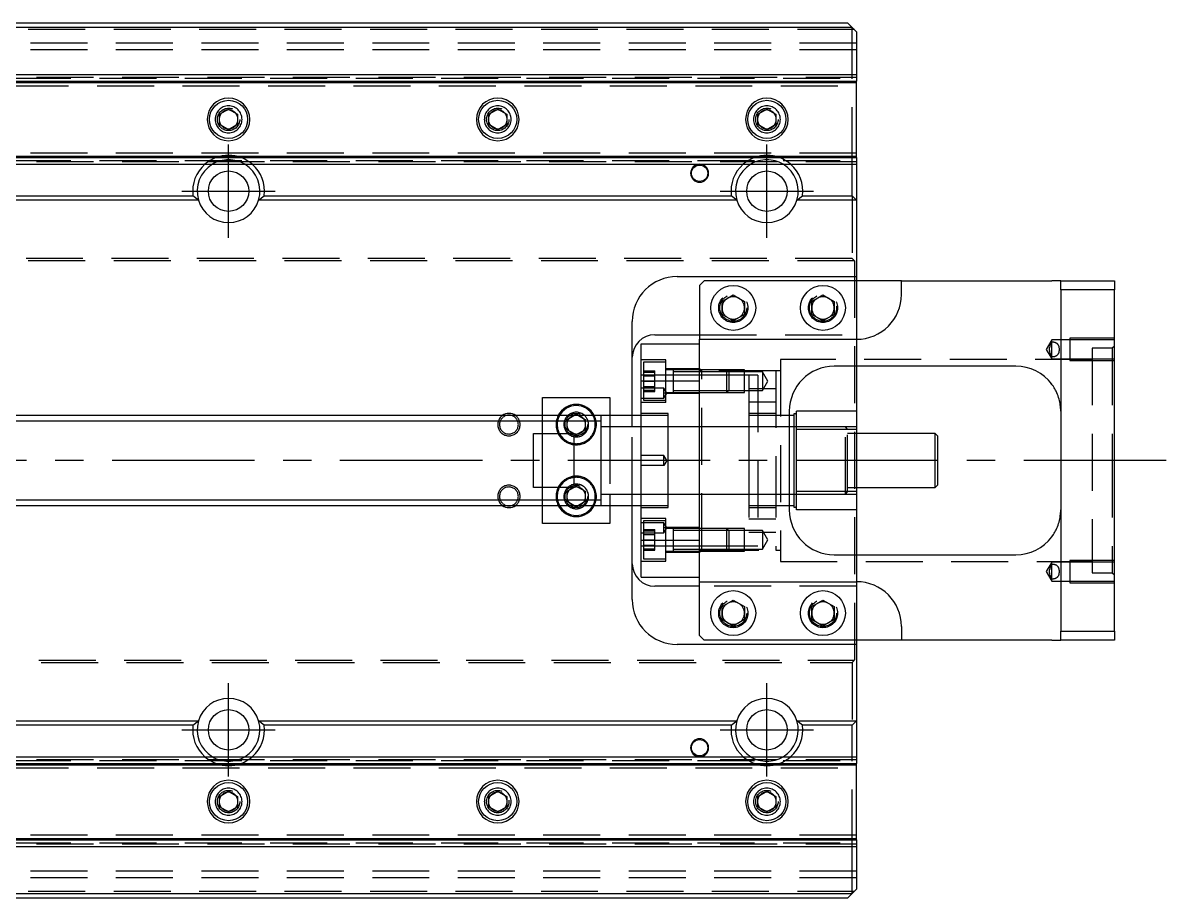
# Model space of a CAD drawing. Extents: x -20 to 920, y -365 to 120.
# Drawn here: x 454.1 to 709, y -97.5 to 97.5 of the extents above; entities that cross this region are included whole.
import ezdxf

# ---------------------------------------------------------------- set-up
doc = ezdxf.new("R2010")
doc.units = 0
doc.linetypes.add('CENTER', pattern=[50.8, 31.75, -6.35, 6.35, -6.35])
doc.linetypes.add('DASHED', pattern=[19.05, 12.7, -6.35])
doc.layers.get('0').update_dxf_attribs({"linetype": 'CONTINUOUS'})
doc.layers.add('CENTER', color=1, linetype='CENTER')

msp = doc.modelspace()

# ---------------------------------------------------------------- linework, layer by layer
at = {"color": 7, "linetype": 'CONTINUOUS'}
for p, q in [((395, 97.5), (638, 97.5)), ((639, 96.5), (638, 97.5)), ((639, 96.5), (395, 96.5)), ((640, 95.5), (639, 96.5)), ((639, 86), (639, 96.5)), ((640, 95.5), (640, 86)), ((395, 86), (640, 86)), ((402.27, 84.48), (640, 84.48)), ((402.95, 84.2), (640, 84.2)), ((640, 86), (640, 84.48)), ((640, 84.2), (640, 84.48)), ((640, 67.8), (640, 84.2)), ((498, 77.15), (500, 78.31)), ((498, 74.85), (498, 77.15)), ((500, 78.31), (502, 77.15)), ((502, 77.15), (502, 74.85)), ((558, 77.15), (560, 78.31)), ((558, 74.85), (558, 77.15)), ((560, 78.31), (562, 77.15)), ((562, 77.15), (562, 74.85)), ((618, 77.15), (620, 78.31)), ((618, 74.85), (618, 77.15)), ((620, 78.31), (622, 77.15)), ((622, 77.15), (622, 74.85)), ((500, 73.69), (498, 74.85)), ((502, 74.85), (500, 73.69)), ((560, 73.69), (558, 74.85)), ((562, 74.85), (560, 73.69)), ((620, 73.69), (618, 74.85)), ((622, 74.85), (620, 73.69)), ((395, 67.8), (640, 67.8)), ((395, 67.52), (640, 67.52)), ((640, 67.52), (640, 67.8)), ((640, 67.52), (640, 66)), ((395, 66), (640, 66)), ((639, 59), (639, 66)), ((640, 66), (640, 58)), ((395, 59), (492.06, 59)), ((493.29, 58), (492.06, 59)), ((506.71, 58), (507.94, 59)), ((507.94, 59), (612.06, 59)), ((613.29, 58), (612.06, 59)), ((626.71, 58), (627.94, 59)), ((627.94, 59), (639, 59)), ((639, 59), (640, 58)), ((493.29, 58), (395, 58)), ((613.29, 58), (506.71, 58)), ((640, 58), (626.71, 58)), ((640, 58), (640, 41)), ((600, 41), (640, 41)), ((640, 41), (640, 40)), ((606, 40), (605, 39)), ((605, 39), (605, 27)), ((650, 40), (606, 40)), ((650, 40), (683.5, 40)), ((650, 37), (650, 40)), ((685.5, 40), (683.5, 40)), ((685.5, 38), (685.5, 40)), ((685.5, 40), (697.5, 40)), ((697.5, 40), (697.5, 38)), ((610, 35.44), (612.5, 36.89)), ((612.5, 36.89), (615, 35.44)), ((630, 35.44), (632.5, 36.89)), ((632.5, 36.89), (635, 35.44)), ((685.5, 38), (685.5, -38)), ((697.5, 38), (685.5, 38)), ((697.5, -38), (697.5, 38)), ((610, 32.56), (610, 35.44)), ((615, 35.44), (615, 32.56)), ((630, 32.56), (630, 35.44)), ((635, 35.44), (635, 32.56)), ((590, 10), (590, 31)), ((612.5, 31.11), (610, 32.56)), ((615, 32.56), (612.5, 31.11)), ((632.5, 31.11), (630, 32.56)), ((635, 32.56), (632.5, 31.11)), ((592, 26), (605, 26)), ((592, 17.78), (592, 26)), ((595, 28), (605, 28)), ((605, 27), (640, 27)), ((605, 17.78), (605, 27)), ((683.11, 25.42), (683.16, 25.61)), ((683.16, 25.61), (683.23, 25.8)), ((683.23, 25.8), (683.3, 25.99)), ((683.3, 25.99), (683.38, 26.17)), ((683.38, 26.17), (683.5, 26.44)), ((683.5, 26.44), (683.56, 26.43)), ((683.5, 23.06), (683.5, 26.44)), ((683.56, 26.43), (683.63, 26.43)), ((683.63, 26.43), (683.69, 26.43)), ((683.69, 26.43), (683.76, 26.42)), ((683.76, 26.42), (683.82, 26.42)), ((683.82, 26.42), (683.89, 26.41)), ((683.89, 26.41), (683.95, 26.4)), ((683.95, 26.4), (684.01, 26.38)), ((684.01, 26.38), (684.08, 26.37)), ((684.08, 26.37), (684.14, 26.35)), ((684.14, 26.35), (684.19, 26.34)), ((684.19, 26.34), (684.25, 26.32)), ((684.25, 26.32), (684.31, 26.29)), ((684.31, 26.29), (684.37, 26.27)), ((684.37, 26.27), (684.42, 26.24)), ((684.42, 26.24), (684.47, 26.21)), ((684.47, 26.21), (684.52, 26.19)), ((684.52, 26.19), (684.57, 26.15)), ((684.57, 26.15), (684.61, 26.12)), ((684.61, 26.12), (684.66, 26.09)), ((684.66, 26.09), (684.7, 26.05)), ((684.7, 26.05), (684.74, 26.01)), ((684.74, 26.01), (684.78, 25.97)), ((684.78, 25.97), (684.81, 25.92)), ((684.81, 25.92), (684.84, 25.88)), ((684.84, 25.88), (684.87, 25.84)), ((684.87, 25.84), (684.9, 25.79)), ((684.9, 25.79), (684.93, 25.74)), ((684.93, 25.74), (684.95, 25.69)), ((684.95, 25.69), (684.98, 25.64)), ((684.98, 25.64), (685, 25.59)), ((685, 25.59), (685.02, 25.53)), ((685.02, 25.53), (685.04, 25.46)), ((683.01, 24.82), (683.02, 24.92)), ((683.01, 24.71), (683.01, 24.82)), ((683.01, 24.6), (683.01, 24.71)), ((683.02, 24.5), (683.01, 24.6)), ((683.02, 24.92), (683.03, 25.03)), ((683.04, 24.4), (683.02, 24.5)), ((683.03, 25.03), (683.06, 25.23)), ((683.06, 24.29), (683.04, 24.4)), ((683.06, 25.23), (683.11, 25.42)), ((683.08, 24.19), (683.06, 24.29)), ((683.16, 23.9), (683.08, 24.19)), ((683.26, 23.62), (683.16, 23.9)), ((683.38, 23.34), (683.26, 23.62)), ((683.5, 23.06), (683.38, 23.34)), ((683.58, 23.06), (683.5, 23.06)), ((683.66, 23.07), (683.58, 23.06)), ((683.74, 23.07), (683.66, 23.07)), ((683.82, 23.08), (683.74, 23.07)), ((683.9, 23.09), (683.82, 23.08)), ((683.98, 23.11), (683.9, 23.09)), ((684.03, 23.12), (683.98, 23.11)), ((684.09, 23.13), (684.03, 23.12)), ((684.15, 23.15), (684.09, 23.13)), ((684.21, 23.17), (684.15, 23.15)), ((684.26, 23.18), (684.21, 23.17)), ((684.31, 23.2), (684.26, 23.18)), ((684.36, 23.23), (684.31, 23.2)), ((684.41, 23.25), (684.36, 23.23)), ((684.46, 23.28), (684.41, 23.25)), ((684.51, 23.31), (684.46, 23.28)), ((684.56, 23.34), (684.51, 23.31)), ((684.61, 23.37), (684.56, 23.34)), ((684.65, 23.41), (684.61, 23.37)), ((684.69, 23.44), (684.65, 23.41)), ((684.73, 23.48), (684.69, 23.44)), ((684.77, 23.52), (684.73, 23.48)), ((684.81, 23.57), (684.77, 23.52)), ((684.85, 23.62), (684.81, 23.57)), ((684.88, 23.67), (684.85, 23.62)), ((684.91, 23.73), (684.88, 23.67)), ((684.94, 23.78), (684.91, 23.73)), ((684.97, 23.84), (684.94, 23.78)), ((684.99, 23.9), (684.97, 23.84)), ((685.01, 23.96), (684.99, 23.9)), ((685.04, 24.02), (685.01, 23.96)), ((685.04, 25.46), (685.06, 25.38)), ((685.06, 24.09), (685.04, 24.02)), ((685.06, 25.38), (685.08, 25.3)), ((685.07, 24.16), (685.06, 24.09)), ((685.09, 24.23), (685.07, 24.16)), ((685.08, 25.3), (685.1, 25.22)), ((685.1, 24.3), (685.09, 24.23)), ((685.1, 25.22), (685.11, 25.14)), ((685.11, 24.36), (685.1, 24.3)), ((685.11, 25.14), (685.12, 25.05)), ((685.12, 24.43), (685.11, 24.36)), ((685.12, 25.05), (685.13, 24.99)), ((685.13, 24.5), (685.12, 24.43)), ((685.13, 24.99), (685.13, 24.92)), ((685.13, 24.92), (685.13, 24.85)), ((685.13, 24.85), (685.14, 24.78)), ((685.14, 24.71), (685.13, 24.64)), ((685.13, 24.64), (685.13, 24.57)), ((685.13, 24.57), (685.13, 24.5)), ((685.14, 24.78), (685.14, 24.71)), ((675.5, 21), (635, 21)), ((640, 21), (640, 11)), ((592, -17.78), (592, 17.78)), ((592, 17.78), (605, 17.78)), ((605, -17.78), (605, 17.78)), ((605, -17.78), (605, 17.78)), ((683.59, 16.87), (683.5, 17)), ((683.69, 16.74), (683.59, 16.87)), ((683.78, 16.61), (683.69, 16.74)), ((683.86, 16.48), (683.78, 16.61)), ((684.03, 16.22), (683.86, 16.48)), ((684.19, 15.95), (684.03, 16.22)), ((684.33, 15.69), (684.19, 15.95)), ((684.47, 15.42), (684.33, 15.69)), ((684.63, 15.08), (684.47, 15.42)), ((570, 10), (570, 14)), ((570, 14), (585, 14)), ((585, 14), (585, 10)), ((684.78, 14.74), (684.63, 15.08)), ((684.91, 14.39), (684.78, 14.74)), ((685.02, 14.05), (684.91, 14.39)), ((685.13, 13.7), (685.02, 14.05)), ((685.22, 13.36), (685.13, 13.7)), ((685.3, 13.01), (685.22, 13.36)), ((685.36, 12.67), (685.3, 13.01)), ((576.96, 10), (577.5, 10.31)), ((577.5, 10.31), (578.04, 10)), ((625, 11), (625, -11)), ((626.31, 10.38), (626, 10.38)), ((626, 10.38), (626, 0)), ((626.63, 6.93), (626.63, 11)), ((640, 11), (626.63, 11)), ((640, 11), (640, 6.93)), ((685.41, 12.34), (685.36, 12.67)), ((685.45, 12.01), (685.41, 12.34)), ((685.48, 11.68), (685.45, 12.01)), ((685.49, 11.35), (685.48, 11.68)), ((685.5, 11.02), (685.49, 11.35)), ((685.5, 11), (685.5, 11.02)), ((583, 10), (395, 10)), ((592, 10), (583, 10)), ((583, 10), (583, -10)), ((583, 10), (583, -10)), ((626, 10), (625, 10)), ((568, -6), (568, 6)), ((568, 6), (577, 6)), ((577, 6), (577, -6)), ((626.63, -6.93), (626.63, 6.93)), ((640, 6.93), (626.63, 6.93)), ((640, 6.93), (640, -6.93)), ((657.5, 6), (640, 6)), ((658, 5.5), (657.5, 6)), ((657.5, -6), (657.5, 6)), ((658, 5.5), (658, -5.5)), ((626, 0), (626, -10.38)), ((577, -6), (568, -6)), ((626.63, -11), (626.63, -6.93)), ((640, -6.93), (626.63, -6.93)), ((640, -6), (657.5, -6)), ((640, -6.93), (640, -11)), ((657.5, -6), (658, -5.5)), ((395, -10), (583, -10)), ((570, -14), (570, -10)), ((577.5, -10.31), (576.96, -10)), ((578.04, -10), (577.5, -10.31)), ((583, -10), (592, -10)), ((585, -10), (585, -14)), ((590, -31), (590, -10)), ((625, -10), (626, -10)), ((626, -10.38), (626.31, -10.38)), ((640, -11), (626.63, -11)), ((640, -11), (640, -21)), ((685.29, -13.02), (685.36, -12.67)), ((685.36, -12.67), (685.41, -12.32)), ((685.41, -12.32), (685.45, -11.99)), ((685.45, -11.99), (685.48, -11.65)), ((685.48, -11.65), (685.49, -11.33)), ((685.49, -11.33), (685.5, -11.02)), ((685.5, -11.02), (685.5, -11)), ((585, -14), (570, -14)), ((684.47, -15.42), (684.63, -15.08)), ((684.63, -15.08), (684.77, -14.75)), ((684.77, -14.75), (684.9, -14.41)), ((684.9, -14.41), (685.02, -14.07)), ((685.02, -14.07), (685.12, -13.72)), ((685.12, -13.72), (685.22, -13.37)), ((685.22, -13.37), (685.29, -13.02)), ((592, -17.78), (605, -17.78)), ((592, -26), (592, -17.78)), ((605, -27), (605, -17.78)), ((683.5, -17), (683.59, -16.87)), ((683.59, -16.87), (683.69, -16.74)), ((683.69, -16.74), (683.78, -16.61)), ((683.78, -16.61), (683.86, -16.48)), ((683.86, -16.48), (684.03, -16.22)), ((684.03, -16.22), (684.19, -15.95)), ((684.19, -15.95), (684.33, -15.69)), ((684.33, -15.69), (684.47, -15.42)), ((635, -21), (675.5, -21)), ((683.01, -24.68), (683.02, -24.57)), ((683.01, -24.79), (683.01, -24.68)), ((683.01, -24.9), (683.01, -24.79)), ((683.02, -25), (683.01, -24.9)), ((683.02, -24.57), (683.03, -24.47)), ((683.04, -25.1), (683.02, -25)), ((683.03, -24.47), (683.06, -24.27)), ((683.06, -25.2), (683.04, -25.1)), ((683.06, -24.27), (683.11, -24.08)), ((683.08, -25.31), (683.06, -25.2)), ((683.16, -25.6), (683.08, -25.31)), ((683.11, -24.08), (683.16, -23.89)), ((683.16, -23.89), (683.23, -23.7)), ((683.23, -23.7), (683.3, -23.51)), ((683.3, -23.51), (683.38, -23.33)), ((683.38, -23.33), (683.5, -23.06)), ((683.5, -23.06), (683.56, -23.06)), ((683.5, -26.44), (683.5, -23.06)), ((683.56, -23.06), (683.63, -23.07)), ((683.63, -23.07), (683.69, -23.07)), ((683.69, -23.07), (683.76, -23.07)), ((683.76, -23.07), (683.82, -23.08)), ((683.82, -23.08), (683.89, -23.09)), ((683.89, -23.09), (683.95, -23.1)), ((683.95, -23.1), (684.01, -23.11)), ((684.01, -23.11), (684.08, -23.13)), ((684.08, -23.13), (684.14, -23.14)), ((684.14, -23.14), (684.19, -23.16)), ((684.19, -23.16), (684.25, -23.18)), ((684.25, -23.18), (684.31, -23.2)), ((684.31, -23.2), (684.37, -23.23)), ((684.37, -23.23), (684.42, -23.25)), ((684.42, -23.25), (684.47, -23.28)), ((684.47, -23.28), (684.52, -23.31)), ((684.52, -23.31), (684.57, -23.34)), ((684.57, -23.34), (684.61, -23.38)), ((684.61, -23.38), (684.66, -23.41)), ((684.66, -23.41), (684.7, -23.45)), ((684.7, -23.45), (684.74, -23.49)), ((684.74, -23.49), (684.78, -23.53)), ((684.78, -23.53), (684.81, -23.58)), ((684.81, -23.58), (684.84, -23.62)), ((684.84, -23.62), (684.87, -23.66)), ((684.87, -23.66), (684.9, -23.71)), ((684.9, -23.71), (684.93, -23.76)), ((684.93, -23.76), (684.95, -23.81)), ((684.95, -23.81), (684.98, -23.86)), ((684.98, -23.86), (685, -23.91)), ((685, -23.91), (685.02, -23.96)), ((685.04, -25.47), (685.01, -25.54)), ((685.02, -23.96), (685.04, -24.04)), ((685.04, -24.04), (685.06, -24.12)), ((685.06, -25.41), (685.04, -25.47)), ((685.06, -24.12), (685.08, -24.2)), ((685.07, -25.34), (685.06, -25.41)), ((685.09, -25.27), (685.07, -25.34)), ((685.08, -24.2), (685.1, -24.28)), ((685.1, -25.2), (685.09, -25.27)), ((685.1, -24.28), (685.11, -24.36)), ((685.11, -25.13), (685.1, -25.2)), ((685.11, -24.36), (685.12, -24.44)), ((685.12, -25.06), (685.11, -25.13)), ((685.12, -24.44), (685.13, -24.51)), ((685.13, -24.99), (685.12, -25.06)), ((685.13, -24.51), (685.13, -24.58)), ((685.13, -24.58), (685.13, -24.65)), ((685.13, -24.65), (685.14, -24.71)), ((685.14, -24.78), (685.13, -24.85)), ((685.13, -24.85), (685.13, -24.92)), ((685.13, -24.92), (685.13, -24.99)), ((685.14, -24.71), (685.14, -24.78)), ((592, -26), (605, -26)), ((605, -28), (595, -28)), ((605, -39), (605, -27)), ((605, -27), (640, -27)), ((683.26, -25.88), (683.16, -25.6)), ((683.38, -26.16), (683.26, -25.88)), ((683.5, -26.44), (683.38, -26.16)), ((683.58, -26.43), (683.5, -26.44)), ((683.66, -26.43), (683.58, -26.43)), ((683.74, -26.42), (683.66, -26.43)), ((683.82, -26.42), (683.74, -26.42)), ((683.9, -26.4), (683.82, -26.42)), ((683.98, -26.39), (683.9, -26.4)), ((684.03, -26.38), (683.98, -26.39)), ((684.09, -26.36), (684.03, -26.38)), ((684.15, -26.35), (684.09, -26.36)), ((684.21, -26.33), (684.15, -26.35)), ((684.26, -26.31), (684.21, -26.33)), ((684.31, -26.29), (684.26, -26.31)), ((684.36, -26.27), (684.31, -26.29)), ((684.41, -26.25), (684.36, -26.27)), ((684.46, -26.22), (684.41, -26.25)), ((684.51, -26.19), (684.46, -26.22)), ((684.56, -26.16), (684.51, -26.19)), ((684.61, -26.13), (684.56, -26.16)), ((684.65, -26.09), (684.61, -26.13)), ((684.69, -26.05), (684.65, -26.09)), ((684.73, -26.02), (684.69, -26.05)), ((684.77, -25.98), (684.73, -26.02)), ((684.81, -25.93), (684.77, -25.98)), ((684.85, -25.88), (684.81, -25.93)), ((684.88, -25.82), (684.85, -25.88)), ((684.91, -25.77), (684.88, -25.82)), ((684.94, -25.71), (684.91, -25.77)), ((684.97, -25.66), (684.94, -25.71)), ((684.99, -25.6), (684.97, -25.66)), ((685.01, -25.54), (684.99, -25.6)), ((610, -32.56), (612.5, -31.11)), ((610, -35.44), (610, -32.56)), ((612.5, -31.11), (615, -32.56)), ((615, -32.56), (615, -35.44)), ((630, -32.56), (632.5, -31.11)), ((630, -35.44), (630, -32.56)), ((632.5, -31.11), (635, -32.56)), ((635, -32.56), (635, -35.44)), ((612.5, -36.89), (610, -35.44)), ((615, -35.44), (612.5, -36.89)), ((632.5, -36.89), (630, -35.44)), ((635, -35.44), (632.5, -36.89)), ((650, -37), (650, -40)), ((685.5, -40), (685.5, -38)), ((685.5, -38), (697.5, -38)), ((697.5, -38), (697.5, -40)), ((605, -39), (606, -40)), ((650, -40), (606, -40)), ((640, -40), (640, -41)), ((683.5, -40), (650, -40)), ((683.5, -40), (685.5, -40)), ((697.5, -40), (685.5, -40)), ((640, -41), (600, -41)), ((640, -41), (640, -58)), ((395, -58), (493.29, -58)), ((492.06, -59), (493.29, -58)), ((506.71, -58), (613.29, -58)), ((507.94, -59), (506.71, -58)), ((612.06, -59), (613.29, -58)), ((626.71, -58), (640, -58)), ((627.94, -59), (626.71, -58)), ((640, -58), (639, -59)), ((640, -58), (640, -66)), ((492.06, -59), (395, -59)), ((612.06, -59), (507.94, -59)), ((639, -59), (627.94, -59)), ((639, -66), (639, -59)), ((395, -66), (640, -66)), ((640, -66), (640, -67.52)), ((395, -67.52), (640, -67.52)), ((395, -67.8), (640, -67.8)), ((640, -67.8), (640, -67.52)), ((640, -84.2), (640, -67.8)), ((498, -74.85), (500, -73.69)), ((500, -73.69), (502, -74.85)), ((558, -74.85), (560, -73.69)), ((560, -73.69), (562, -74.85)), ((618, -74.85), (620, -73.69)), ((620, -73.69), (622, -74.85)), ((498, -77.15), (498, -74.85)), ((502, -74.85), (502, -77.15)), ((558, -77.15), (558, -74.85)), ((562, -74.85), (562, -77.15)), ((618, -77.15), (618, -74.85)), ((622, -74.85), (622, -77.15)), ((500, -78.31), (498, -77.15)), ((502, -77.15), (500, -78.31)), ((560, -78.31), (558, -77.15)), ((562, -77.15), (560, -78.31)), ((620, -78.31), (618, -77.15)), ((622, -77.15), (620, -78.31)), ((395, -86), (640, -86)), ((402.27, -84.48), (640, -84.48)), ((402.95, -84.2), (640, -84.2)), ((639, -96.5), (639, -86)), ((640, -84.48), (640, -84.2)), ((640, -84.48), (640, -86)), ((640, -86), (640, -95.5)), ((395, -96.5), (639, -96.5)), ((638, -97.5), (639, -96.5)), ((639, -96.5), (640, -95.5)), ((638, -97.5), (395, -97.5))]:
    msp.add_line(p, q, dxfattribs=at)
at = {"color": 3, "linetype": 'DASHED'}
for p, q in [((639.5, 96), (384.8, 96)), ((640, 93), (0, 93)), ((640, 91.5), (0, 91.5)), ((0, 85.4), (640, 85.4)), ((394.5, 84.42), (640, 84.42)), ((395, 85.15), (640, 85.15)), ((639, 66), (639, 86)), ((394.5, 83.5), (640, 83.5)), ((497.5, 76), (497.53, 76.41)), ((557.5, 76), (557.53, 76.41)), ((617.5, 76), (617.53, 76.37)), ((0, 66.6), (640, 66.6)), ((640, 68.5), (394.5, 68.5)), ((394.5, 67.58), (640, 67.58)), ((395, 66.85), (640, 66.85)), ((639, 59), (639, 45)), ((639.5, 44.5), (0.5, 44.5)), ((639, 45), (1, 45)), ((639.5, 44.5), (639, 45)), ((639.5, 44.5), (639.5, -44.5)), ((640, 40), (640, 28)), ((609.5, 34), (609.52, 34.35)), ((635.48, 34.36), (635.5, 34)), ((605, 28), (640, 28)), ((605, 17.78), (605, 26)), ((640, 28), (640, 27)), ((640, 27), (640, 21)), ((683.5, 26.85), (682.29, 24.75)), ((687.5, 26.85), (683.5, 26.85)), ((683.5, 26.44), (683.5, 26.85)), ((697.5, 27.25), (687.5, 27.25)), ((687.5, 27.25), (687.5, 22.25)), ((697.5, 26.85), (687.5, 26.85)), ((697.5, 25.5), (697, 25)), ((682.29, 24.75), (683.5, 22.65)), ((683.5, 22.65), (683.5, 23.06)), ((697, 25), (692.5, 25)), ((692.5, 25), (692.5, -25)), ((697, 25), (697, 0)), ((597.5, 22.43), (592, 22.43)), ((597.5, 21.93), (592.5, 21.93)), ((592.5, 21.93), (592.5, 17.68)), ((597.5, 12.93), (597.5, 22.43)), ((605, 20.43), (597.5, 20.43)), ((605.5, 20), (605, 20.5)), ((692.5, 22.5), (623, 22.5)), ((623, 22.5), (623, -22.5)), ((683.5, 22.65), (687.5, 22.65)), ((687.5, 22.65), (697.5, 22.65)), ((687.5, 22.25), (697.5, 22.25)), ((592.5, 19), (592, 19)), ((592.5, 19.99), (595, 19.99)), ((592.5, 19.68), (595, 19.68)), ((597.5, 19), (592.5, 19)), ((592.5, 18.83), (595, 18.83)), ((595, 18.83), (595, 19.99)), ((595, 16.52), (595, 18.83)), ((599.1, 20.18), (597.5, 20.18)), ((599.1, 19), (597.5, 19)), ((599.1, 20.18), (599.09, 20.18)), ((599.1, 20.18), (599.1, 20.18)), ((605, 20.18), (599.1, 20.18)), ((599.1, 20.18), (599.1, 17.83)), ((599.1, 20.18), (599.1, 15.18)), ((605, 19.78), (599.1, 19.78)), ((605, 19), (599.1, 19)), ((611.1, 20.18), (605, 20.18)), ((611.1, 20.18), (605, 20.18)), ((605.5, 20), (605, 20)), ((611.5, 19.78), (605, 19.78)), ((616, 19), (605, 19)), ((622, 20), (605.5, 20)), ((605.5, -20), (605.5, 20)), ((611.5, 19.78), (611.1, 20.18)), ((615, 20.18), (611.1, 20.18)), ((611.1, 17.68), (611.1, 20.18)), ((615, 19.78), (611.5, 19.78)), ((611.5, 19.78), (611.5, 17.68)), ((615, 15.18), (615, 20.18)), ((619, 19.78), (615, 19.78)), ((618, 19), (616, 19)), ((616, 19), (616, 0)), ((618, 19), (618, 0)), ((620.21, 17.68), (619, 19.78)), ((619, 19.78), (619, 17.68)), ((623, 20), (622, 20)), ((622, 20), (622, 0)), ((597, 16.1), (592, 16.1)), ((592.5, 17.68), (595, 17.68)), ((592.5, 17.68), (592.5, 13.43)), ((592.5, 16.52), (595, 16.52)), ((592.5, 15.68), (595, 15.68)), ((592.5, 15.37), (595, 15.37)), ((595, 15.37), (595, 16.52)), ((597.66, 15), (597, 16.1)), ((597, 15), (597, 16.1)), ((599.1, 17.83), (599.1, 17.55)), ((599.1, 17.55), (599.1, 15.91)), ((599.1, 15.91), (599.1, 15.18)), ((599.1, 15.58), (605, 15.58)), ((605, 15.58), (611.5, 15.58)), ((611.1, 15.18), (611.1, 17.68)), ((611.1, 15.18), (611.5, 15.58)), ((611.5, 17.68), (611.5, 15.58)), ((611.5, 15.58), (615, 15.58)), ((615, 15.58), (619, 15.58)), ((618, 16), (616, 16)), ((622, 16), (618, 16)), ((619, 15.58), (620.21, 17.68)), ((619, 17.68), (619, 15.58)), ((683.53, 16.96), (683.33, 17.22)), ((592, 13.9), (597, 13.9)), ((597.5, 12.93), (592, 12.93)), ((592.5, 13.43), (597.5, 13.43)), ((597.5, 15), (597, 15)), ((597, 13.9), (597.66, 15)), ((597.66, 15), (597, 15)), ((597, 13.9), (597, 15)), ((597.5, 15.18), (599.1, 15.18)), ((597.66, 15), (597.5, 15)), ((605, 14.93), (597.5, 14.93)), ((599.09, 15.18), (599.1, 15.18)), ((599.1, 15.18), (599.1, 15.18)), ((599.1, 15.18), (605, 15.18)), ((605, 15.18), (611.1, 15.18)), ((605, 15.18), (611.1, 15.18)), ((611.1, 15.18), (615, 15.18)), ((622, 13), (616, 13)), ((598, 10.5), (592, 10.5)), ((598, 0), (598, 10.5)), ((622, 10.5), (616, 10.5)), ((570, 5), (570, 10)), ((575, 8), (575.01, 8.25)), ((575.5, 9.15), (576.96, 10)), ((575.5, 6.85), (575.5, 9.15)), ((578.04, 10), (579.5, 9.15)), ((579.5, 9.15), (579.5, 6.85)), ((585, 10), (585, 7.5)), ((590, 7.5), (590, 10)), ((598, 10), (592, 10)), ((616, 10), (616, 0)), ((622, 10), (616, 10)), ((625, 10), (622, 10)), ((577, 5.98), (575.5, 6.85)), ((577.5, 5.69), (577, 5.98)), ((579.5, 6.85), (577.5, 5.69)), ((592, 7.5), (583, 7.5)), ((585, 7.5), (585, -7.5)), ((590, -7.5), (590, 7.5)), ((598, 7.5), (592, 7.5)), ((605, 7.5), (598, 7.5)), ((616, 7.5), (605, 7.5)), ((622, 7.5), (616, 7.5)), ((625, 7.5), (622, 7.5)), ((626, 7.5), (625, 7.5)), ((626.63, 7.5), (626, 7.5)), ((637.5, 7.5), (626.63, 7.5)), ((638, 7), (637.5, 7.5)), ((637.5, -7.5), (637.5, 7.5)), ((640, 7.5), (637.5, 7.5)), ((638, -7), (638, 7)), ((640, 6), (638, 6)), ((570, -5), (570, 5)), ((597, 1.1), (592, 1.1)), ((597.66, 0), (597, 1.1)), ((597, -1.1), (597, 1.1)), ((598, -10.5), (598, 0)), ((616, 0), (616, -10)), ((616, 0), (616, -19)), ((618, 0), (618, -19)), ((622, 0), (622, -20)), ((697, 0), (697, -25)), ((597, -1.1), (592, -1.1)), ((597.66, 0), (597, -1.1)), ((570, -10), (570, -5)), ((575.5, -6.85), (577, -5.98)), ((575.5, -9.15), (575.5, -6.85)), ((577, -5.98), (577.5, -5.69)), ((577.5, -5.69), (579.5, -6.85)), ((579.5, -6.85), (579.5, -9.15)), ((583, -7.5), (592, -7.5)), ((585, -7.5), (585, -10)), ((590, -10), (590, -7.5)), ((592, -7.5), (598, -7.5)), ((598, -7.5), (605, -7.5)), ((605, -7.5), (616, -7.5)), ((616, -7.5), (622, -7.5)), ((622, -7.5), (625, -7.5)), ((625, -7.5), (626, -7.5)), ((626, -7.5), (626.63, -7.5)), ((626.63, -7.5), (637.5, -7.5)), ((637.5, -7.5), (638, -7)), ((637.5, -7.5), (640, -7.5)), ((638, -6), (640, -6)), ((575, -8), (575.01, -7.75)), ((576.96, -10), (575.5, -9.15)), ((579.5, -9.15), (578.04, -10)), ((592, -10), (598, -10)), ((616, -10), (622, -10)), ((622, -10), (625, -10)), ((592, -10.5), (598, -10.5)), ((616, -10.5), (622, -10.5)), ((597.5, -12.93), (592, -12.93)), ((597, -13.9), (592, -13.9)), ((597.5, -13.43), (592.5, -13.43)), ((592.5, -13.43), (592.5, -21.93)), ((597.66, -15), (597, -13.9)), ((597, -15), (597, -13.9)), ((597, -16.1), (597.66, -15)), ((597.66, -15), (597, -15)), ((597, -16.1), (597, -15)), ((597.5, -17.68), (597.5, -12.93)), ((605, -14.93), (597.5, -14.93)), ((599.1, -15.18), (597.5, -15.18)), ((599.1, -15.18), (599.09, -15.18)), ((599.1, -15.18), (599.1, -20.18)), ((599.1, -15.18), (599.1, -20.18)), ((605, -15.18), (599.1, -15.18)), ((599.1, -15.18), (599.1, -15.18)), ((611.1, -15.18), (605, -15.18)), ((611.1, -15.18), (605, -15.18)), ((611.5, -15.58), (611.1, -15.18)), ((615, -15.18), (611.1, -15.18)), ((611.1, -20.18), (611.1, -15.18)), ((615, -20.18), (615, -15.18)), ((616, -13), (622, -13)), ((592, -16.1), (597, -16.1)), ((592.5, -15.37), (595, -15.37)), ((592.5, -15.68), (595, -15.68)), ((592.5, -16.52), (595, -16.52)), ((592.5, -17.68), (595, -17.68)), ((595, -15.68), (595, -15.37)), ((595, -17.68), (595, -15.68)), ((595, -19.68), (595, -17.68)), ((597.5, -22.43), (597.5, -17.68)), ((605, -15.58), (599.1, -15.58)), ((611.5, -15.58), (605, -15.58)), ((605, -26), (605, -17.78)), ((615, -15.58), (611.5, -15.58)), ((611.5, -15.58), (611.5, -19.78)), ((619, -15.58), (615, -15.58)), ((616, -16), (618, -16)), ((618, -16), (622, -16)), ((620.21, -17.68), (619, -15.58)), ((619, -15.58), (619, -19.78)), ((619, -19.78), (620.21, -17.68)), ((683.49, -17.02), (683.82, -16.55)), ((592, -19), (592.5, -19)), ((592.5, -18.83), (595, -18.83)), ((592.5, -19), (597.5, -19)), ((592.5, -19.68), (595, -19.68)), ((592.5, -19.99), (595, -19.99)), ((595, -19.99), (595, -19.68)), ((597.5, -19), (599.1, -19)), ((597.5, -20.18), (599.1, -20.18)), ((599.09, -20.18), (599.1, -20.18)), ((599.1, -19), (605, -19)), ((599.1, -19.78), (605, -19.78)), ((599.1, -20.18), (605, -20.18)), ((599.1, -20.18), (599.1, -20.18)), ((605, -19), (616, -19)), ((605, -19.78), (611.5, -19.78)), ((605, -20), (605.5, -20)), ((605, -20.5), (605.5, -20)), ((605, -20.18), (611.1, -20.18)), ((605, -20.18), (611.1, -20.18)), ((605.5, -20), (622, -20)), ((611.1, -20.18), (611.5, -19.78)), ((611.1, -20.18), (615, -20.18)), ((611.5, -19.78), (615, -19.78)), ((615, -19.78), (619, -19.78)), ((616, -19), (618, -19)), ((622, -20), (623, -20)), ((592, -22.43), (597.5, -22.43)), ((592.5, -21.93), (597.5, -21.93)), ((597.5, -20.43), (605, -20.43)), ((623, -22.5), (692.5, -22.5)), ((640, -21), (640, -27)), ((683.5, -22.65), (682.29, -24.75)), ((687.5, -22.65), (683.5, -22.65)), ((683.5, -23.06), (683.5, -22.65)), ((697.5, -22.25), (687.5, -22.25)), ((687.5, -22.25), (687.5, -27.25)), ((697.5, -22.65), (687.5, -22.65)), ((682.29, -24.75), (683.5, -26.85)), ((692.5, -25), (697, -25)), ((697, -25), (697.5, -25.5)), ((640, -28), (605, -28)), ((640, -27), (640, -28)), ((640, -28), (640, -40)), ((683.5, -26.85), (683.5, -26.44)), ((683.5, -26.85), (687.5, -26.85)), ((687.5, -26.85), (697.5, -26.85)), ((687.5, -27.25), (697.5, -27.25)), ((609.5, -34), (609.52, -33.65)), ((629.5, -34), (629.52, -33.65)), ((0.5, -44.5), (639.5, -44.5)), ((1, -45), (639, -45)), ((639, -45), (639.5, -44.5)), ((639, -45), (639, -59)), ((639, -86), (639, -66)), ((0, -66.6), (640, -66.6)), ((394.5, -67.58), (640, -67.58)), ((394.5, -68.5), (640, -68.5)), ((395, -66.85), (640, -66.85)), ((497.5, -76), (497.53, -75.59)), ((562.48, -75.71), (562.5, -76)), ((617.5, -76), (617.53, -75.59)), ((640, -83.5), (394.5, -83.5)), ((0, -85.4), (640, -85.4)), ((394.5, -84.42), (640, -84.42)), ((395, -85.15), (640, -85.15)), ((640, -91.5), (0, -91.5)), ((640, -93), (0, -93)), ((639.5, -96), (384.8, -96))]:
    msp.add_line(p, q, dxfattribs=at)
at = {"color": 3, "linetype": 'CONTINUOUS'}
for p, q in [((583, 8.75), (395, 8.75)), ((395, -8.75), (583, -8.75))]:
    msp.add_line(p, q, dxfattribs=at)
at = {"color": 7, "linetype": 'CONTINUOUS'}
for centre, radius in [((500, 76), 4.25), ((560, 76), 4.25), ((620, 76), 4.25), ((500, 60), 4.5), ((620, 60), 4.5), ((612.5, 34), 5), ((632.5, 34), 5), ((612.5, -34), 5), ((632.5, -34), 5), ((500, -60), 4.5), ((620, -60), 4.5), ((500, -76), 4.25), ((560, -76), 4.25), ((620, -76), 4.25)]:
    msp.add_circle(centre, radius, dxfattribs=at)
at = {"color": 3, "linetype": 'DASHED'}
for centre, radius in [((500, 76), 2.5), ((560, 76), 2.5), ((620, 76), 2.5), ((612.5, 34), 3.25), ((612.5, 34), 3), ((632.5, 34), 3.25), ((632.5, 34), 3), ((577.5, 8), 2.5), ((577.5, -8), 2.5), ((612.5, -34), 3.25), ((612.5, -34), 3), ((632.5, -34), 3.25), ((632.5, -34), 3), ((500, -76), 2.5), ((560, -76), 2.5), ((620, -76), 2.5)]:
    msp.add_circle(centre, radius, dxfattribs=at)
at = {"color": 3, "linetype": 'CONTINUOUS'}
for centre in [(605, 64), (605, -64)]:
    msp.add_circle(centre, 1.83, dxfattribs=at)
at = {"color": 7, "linetype": 'CONTINUOUS'}
for centre, radius, start, end in [((500, 76), 4.75, 0, 180), ((560, 76), 4.75, 0, 180), ((620, 76), 4.75, 0, 180), ((500, 76), 4.75, 180, 0), ((560, 76), 4.75, 180, 0), ((620, 76), 4.75, 180, 0), ((500, 60), 8, 131.4096, 187.1808), ((500, 60), 7, 121.0027, 196.6015), ((500, 60), 7, 343.3985, 58.9973), ((500, 60), 8, 352.8192, 48.5904), ((605, 64), 2, 180, 90), ((605, 64), 2, 90, 180), ((620, 60), 8, 131.4096, 187.1808), ((620, 60), 7, 121.0027, 196.6015), ((620, 60), 7, 343.3985, 58.9973), ((620, 60), 8, 352.8192, 48.5904), ((500, 60), 7, 196.6015, 343.3985), ((620, 60), 7, 196.6015, 343.3985), ((600, 31), 10, 90, 180), ((640, 37), 10, 270, 0), ((595, 23), 5, 90, 180), ((635, 11), 10, 90, 180), ((675.5, 11), 10, 36.8699, 90), ((577.5, 8), 4.5, 90, 153.6122), ((577.5, 8), 4.25, 28.0725, 151.9275), ((577.5, 8), 4.5, 26.3878, 90), ((626.31, 10.69), 0.312, 270, 0), ((562.5, 8), 2.1, 72.2472, 107.7528), ((562.5, -8), 2.1, 252.2472, 287.7528), ((577.5, -8), 4.5, 206.3878, 333.6122), ((577.5, -8), 4.25, 208.0725, 331.9275), ((635, -11), 10, 180, 270), ((626.31, -10.69), 0.313, 0, 90), ((675.5, -11), 10, 270, 323.1301), ((595, -23), 5, 180, 270), ((640, -37), 10, 0, 90), ((600, -31), 10, 180, 270), ((500, -60), 7, 16.6015, 163.3985), ((620, -60), 7, 16.6015, 163.3985), ((500, -60), 7, 163.3985, 238.9973), ((500, -60), 7, 301.0027, 16.6015), ((620, -60), 7, 163.3985, 238.9973), ((620, -60), 7, 301.0027, 16.6015), ((500, -60), 8, 172.8192, 228.5904), ((500, -60), 8, 311.4096, 7.1808), ((620, -60), 8, 172.8192, 228.5904), ((620, -60), 8, 311.4096, 7.1808), ((605, -64), 2, 270, 180), ((605, -64), 2, 180, 270), ((500, -76), 4.75, 0, 180), ((560, -76), 4.75, 0, 180), ((620, -76), 4.75, 0, 180), ((500, -76), 4.75, 180, 0), ((560, -76), 4.75, 180, 0), ((620, -76), 4.75, 180, 0)]:
    msp.add_arc(centre, radius, start, end, dxfattribs=at)
at = {"color": 3, "linetype": 'DASHED'}
for centre, radius, start, end in [((500, 76), 3, 0, 180), ((500, 76), 2.1, 162.2472, 180), ((500, 76), 2.1, 137.7528, 162.2472), ((500, 76), 2.1, 102.2472, 137.7528), ((500, 76), 2.1, 77.7528, 102.2472), ((500, 76), 2.1, 42.2472, 77.7528), ((500, 76), 2.1, 17.7528, 42.2472), ((500, 76), 2.1, 342.2472, 17.7528), ((560, 76), 3, 0, 180), ((560, 76), 2.1, 162.2472, 180), ((560, 76), 2.1, 137.7528, 162.2472), ((560, 76), 2.1, 102.2472, 137.7528), ((560, 76), 2.1, 77.7528, 102.2472), ((560, 76), 2.1, 42.2472, 77.7528), ((560, 76), 2.1, 17.7528, 42.2472), ((560, 76), 2.1, 342.2472, 17.7528), ((620, 76), 3, 0, 180), ((620, 76), 2.1, 162.2472, 180), ((620, 76), 2.1, 137.7528, 162.2472), ((620, 76), 2.1, 102.2472, 137.7528), ((620, 76), 2.1, 77.7528, 102.2472), ((620, 76), 2.1, 42.2472, 77.7528), ((620, 76), 2.1, 17.7528, 42.2472), ((620, 76), 2.1, 342.2472, 17.7528), ((500, 76), 3, 180, 0), ((500, 76), 2.1, 180, 197.7528), ((500, 76), 2.1, 197.7528, 222.2472), ((500, 76), 2.1, 222.2472, 257.7528), ((500, 76), 2.1, 257.7528, 282.2472), ((500, 76), 2.1, 282.2472, 317.7528), ((500, 76), 2.1, 317.7528, 342.2472), ((560, 76), 3, 180, 0), ((560, 76), 2.1, 180, 197.7528), ((560, 76), 2.1, 197.7528, 222.2472), ((560, 76), 2.1, 222.2472, 257.7528), ((560, 76), 2.1, 257.7528, 282.2472), ((560, 76), 2.1, 282.2472, 317.7528), ((560, 76), 2.1, 317.7528, 342.2472), ((620, 76), 3, 180, 0), ((620, 76), 2.1, 180, 197.7528), ((620, 76), 2.1, 197.7528, 222.2472), ((620, 76), 2.1, 222.2472, 257.7528), ((620, 76), 2.1, 257.7528, 282.2472), ((620, 76), 2.1, 282.2472, 317.7528), ((620, 76), 2.1, 317.7528, 342.2472), ((500, 60), 8, 48.5904, 131.4096), ((500, 60), 7, 58.9973, 121.0027), ((620, 60), 8, 48.5904, 131.4096), ((620, 60), 7, 58.9973, 121.0027), ((612.5, 34), 2.5, 120, 180), ((612.5, 34), 2.5, 60, 120), ((612.5, 34), 2.5, 0, 60), ((632.5, 34), 2.5, 120, 180), ((632.5, 34), 2.5, 60, 120), ((632.5, 34), 2.5, 0, 60), ((612.5, 34), 2.5, 180, 240), ((612.5, 34), 2.5, 300, 0), ((632.5, 34), 2.5, 180, 240), ((632.5, 34), 2.5, 300, 0), ((612.5, 34), 2.5, 240, 300), ((632.5, 34), 2.5, 240, 300), ((577.5, 8), 2.75, 46.6582, 133.3418), ((562.5, 8), 2.5, 126.8699, 0), ((562.5, 8), 2.1, 107.7528, 0), ((562.5, 8), 2.1, 0, 72.2472), ((562.5, 8), 2.5, 0, 53.1301), ((577.5, 8), 4.5, 153.6122, 221.8103), ((577.5, 8), 4.25, 151.9275, 224.9009), ((577.5, 8), 2.75, 133.3418, 259.5243), ((577.5, 8), 2.1, 162.2472, 180), ((577.5, 8), 2.1, 180, 197.7528), ((577.5, 8), 2.1, 137.7528, 162.2472), ((577.5, 8), 2.1, 107.7528, 137.7528), ((577.5, 8), 2.1, 102.2472, 107.7528), ((577.5, 8), 2.1, 77.7528, 102.2472), ((577.5, 8), 2.75, 270, 46.6582), ((577.5, 8), 2.1, 72.2472, 77.7528), ((577.5, 8), 2.1, 42.2472, 72.2472), ((577.5, 8), 2.1, 17.7528, 42.2472), ((577.5, 8), 2.1, 342.2472, 17.7528), ((577.5, 8), 4.25, 315.0991, 0), ((577.5, 8), 4.5, 318.1897, 26.3878), ((577.5, 8), 4.25, 0, 28.0725), ((577.5, 8), 2.1, 197.7528, 222.2472), ((577.5, 8), 2.1, 222.2472, 256.2259), ((577.5, 8), 2.1, 256.2259, 257.7528), ((577.5, 8), 2.75, 259.5243, 270), ((577.5, 8), 2.1, 257.7528, 282.2472), ((577.5, 8), 2.1, 282.2472, 317.7528), ((577.5, 8), 2.1, 317.7528, 342.2472), ((577.5, 8), 4.5, 221.8103, 263.6206), ((577.5, 8), 4.25, 224.9009, 263.2437), ((577.5, 8), 4.5, 263.6206, 318.1897), ((577.5, 8), 4.25, 263.2437, 315.0991), ((577.5, -8), 4.5, 138.1897, 206.3878), ((577.5, -8), 4.25, 135.0991, 208.0725), ((577.5, -8), 4.5, 96.3794, 138.1897), ((577.5, -8), 4.25, 96.7563, 135.0991), ((577.5, -8), 4.5, 90, 96.3794), ((577.5, -8), 4.25, 44.9009, 96.7563), ((577.5, -8), 4.5, 41.8103, 90), ((577.5, -8), 4.25, 0, 44.9009), ((577.5, -8), 4.5, 333.6122, 41.8103), ((562.5, -8), 2.5, 0, 233.1301), ((562.5, -8), 2.1, 0, 252.2472), ((577.5, -8), 2.75, 100.4757, 226.6582), ((577.5, -8), 2.1, 162.2472, 180), ((577.5, -8), 2.1, 137.7528, 162.2472), ((577.5, -8), 2.1, 103.7741, 137.7528), ((577.5, -8), 2.75, 313.3418, 100.4757), ((577.5, -8), 2.1, 102.2472, 103.7741), ((577.5, -8), 2.1, 77.7528, 102.2472), ((577.5, -8), 2.1, 42.2472, 77.7528), ((577.5, -8), 2.1, 17.7528, 42.2472), ((577.5, -8), 2.1, 342.2472, 17.7528), ((562.5, -8), 2.1, 287.7528, 0), ((562.5, -8), 2.5, 306.8699, 0), ((577.5, -8), 2.1, 180, 197.7528), ((577.5, -8), 2.1, 197.7528, 222.2472), ((577.5, -8), 2.75, 226.6582, 270), ((577.5, -8), 2.1, 222.2472, 252.2472), ((577.5, -8), 2.1, 252.2472, 257.7528), ((577.5, -8), 2.1, 257.7528, 282.2472), ((577.5, -8), 2.75, 270, 313.3418), ((577.5, -8), 2.1, 282.2472, 287.7528), ((577.5, -8), 2.1, 287.7528, 317.7528), ((577.5, -8), 2.1, 317.7528, 342.2472), ((577.5, -8), 4.25, 331.9275, 0), ((612.5, -34), 2.5, 120, 180), ((612.5, -34), 2.5, 60, 120), ((612.5, -34), 2.5, 0, 60), ((632.5, -34), 2.5, 120, 180), ((632.5, -34), 2.5, 60, 120), ((632.5, -34), 2.5, 0, 60), ((612.5, -34), 2.5, 180, 240), ((612.5, -34), 2.5, 300, 0), ((632.5, -34), 2.5, 180, 240), ((632.5, -34), 2.5, 300, 0), ((612.5, -34), 2.5, 240, 300), ((632.5, -34), 2.5, 240, 300), ((500, -60), 8, 228.5904, 311.4096), ((500, -60), 7, 238.9973, 301.0027), ((620, -60), 8, 228.5904, 311.4096), ((620, -60), 7, 238.9973, 301.0027), ((500, -76), 3, 0, 180), ((500, -76), 2.1, 77.7528, 102.2472), ((560, -76), 3, 0, 180), ((560, -76), 2.1, 77.7528, 102.2472), ((620, -76), 3, 0, 180), ((620, -76), 2.1, 77.7528, 102.2472), ((500, -76), 3, 180, 0), ((500, -76), 2.1, 162.2472, 180), ((500, -76), 2.1, 180, 197.7528), ((500, -76), 2.1, 137.7528, 162.2472), ((500, -76), 2.1, 102.2472, 137.7528), ((500, -76), 2.1, 42.2472, 77.7528), ((500, -76), 2.1, 17.7528, 42.2472), ((500, -76), 2.1, 342.2472, 17.7528), ((560, -76), 3, 180, 0), ((560, -76), 2.1, 162.2472, 180), ((560, -76), 2.1, 180, 197.7528), ((560, -76), 2.1, 137.7528, 162.2472), ((560, -76), 2.1, 102.2472, 137.7528), ((560, -76), 2.1, 42.2472, 77.7528), ((560, -76), 2.1, 17.7528, 42.2472), ((560, -76), 2.1, 342.2472, 17.7528), ((620, -76), 3, 180, 0), ((620, -76), 2.1, 162.2472, 180), ((620, -76), 2.1, 180, 197.7528), ((620, -76), 2.1, 137.7528, 162.2472), ((620, -76), 2.1, 102.2472, 137.7528), ((620, -76), 2.1, 42.2472, 77.7528), ((620, -76), 2.1, 17.7528, 42.2472), ((620, -76), 2.1, 342.2472, 17.7528), ((500, -76), 2.1, 197.7528, 222.2472), ((500, -76), 2.1, 222.2472, 257.7528), ((500, -76), 2.1, 257.7528, 282.2472), ((500, -76), 2.1, 282.2472, 317.7528), ((500, -76), 2.1, 317.7528, 342.2472), ((560, -76), 2.1, 197.7528, 222.2472), ((560, -76), 2.1, 222.2472, 257.7528), ((560, -76), 2.1, 257.7528, 282.2472), ((560, -76), 2.1, 282.2472, 317.7528), ((560, -76), 2.1, 317.7528, 342.2472), ((620, -76), 2.1, 197.7528, 222.2472), ((620, -76), 2.1, 222.2472, 257.7528), ((620, -76), 2.1, 257.7528, 282.2472), ((620, -76), 2.1, 282.2472, 317.7528), ((620, -76), 2.1, 317.7528, 342.2472)]:
    msp.add_arc(centre, radius, start, end, dxfattribs=at)
at = {"color": 3, "linetype": 'CONTINUOUS'}
for centre, start, end in [((562.5, 8), 53.1301, 126.8699), ((562.5, -8), 233.1301, 306.8699)]:
    msp.add_arc(centre, 2.5, start, end, dxfattribs=at)
at = {"layer": 'CENTER', "color": 1, "linetype": 'CENTER'}
for p, q in [((500, 49.6), (500, 70.4)), ((620, 49.6), (620, 70.4)), ((489.6, 60), (510.4, 60)), ((609.6, 60), (630.4, 60)), ((708.99, 0), (-10.8, 0)), ((500, -70.4), (500, -49.6)), ((620, -70.4), (620, -49.6)), ((489.6, -60), (510.4, -60)), ((609.6, -60), (630.4, -60))]:
    msp.add_line(p, q, dxfattribs=at)

doc.saveas('drawing.dxf')
